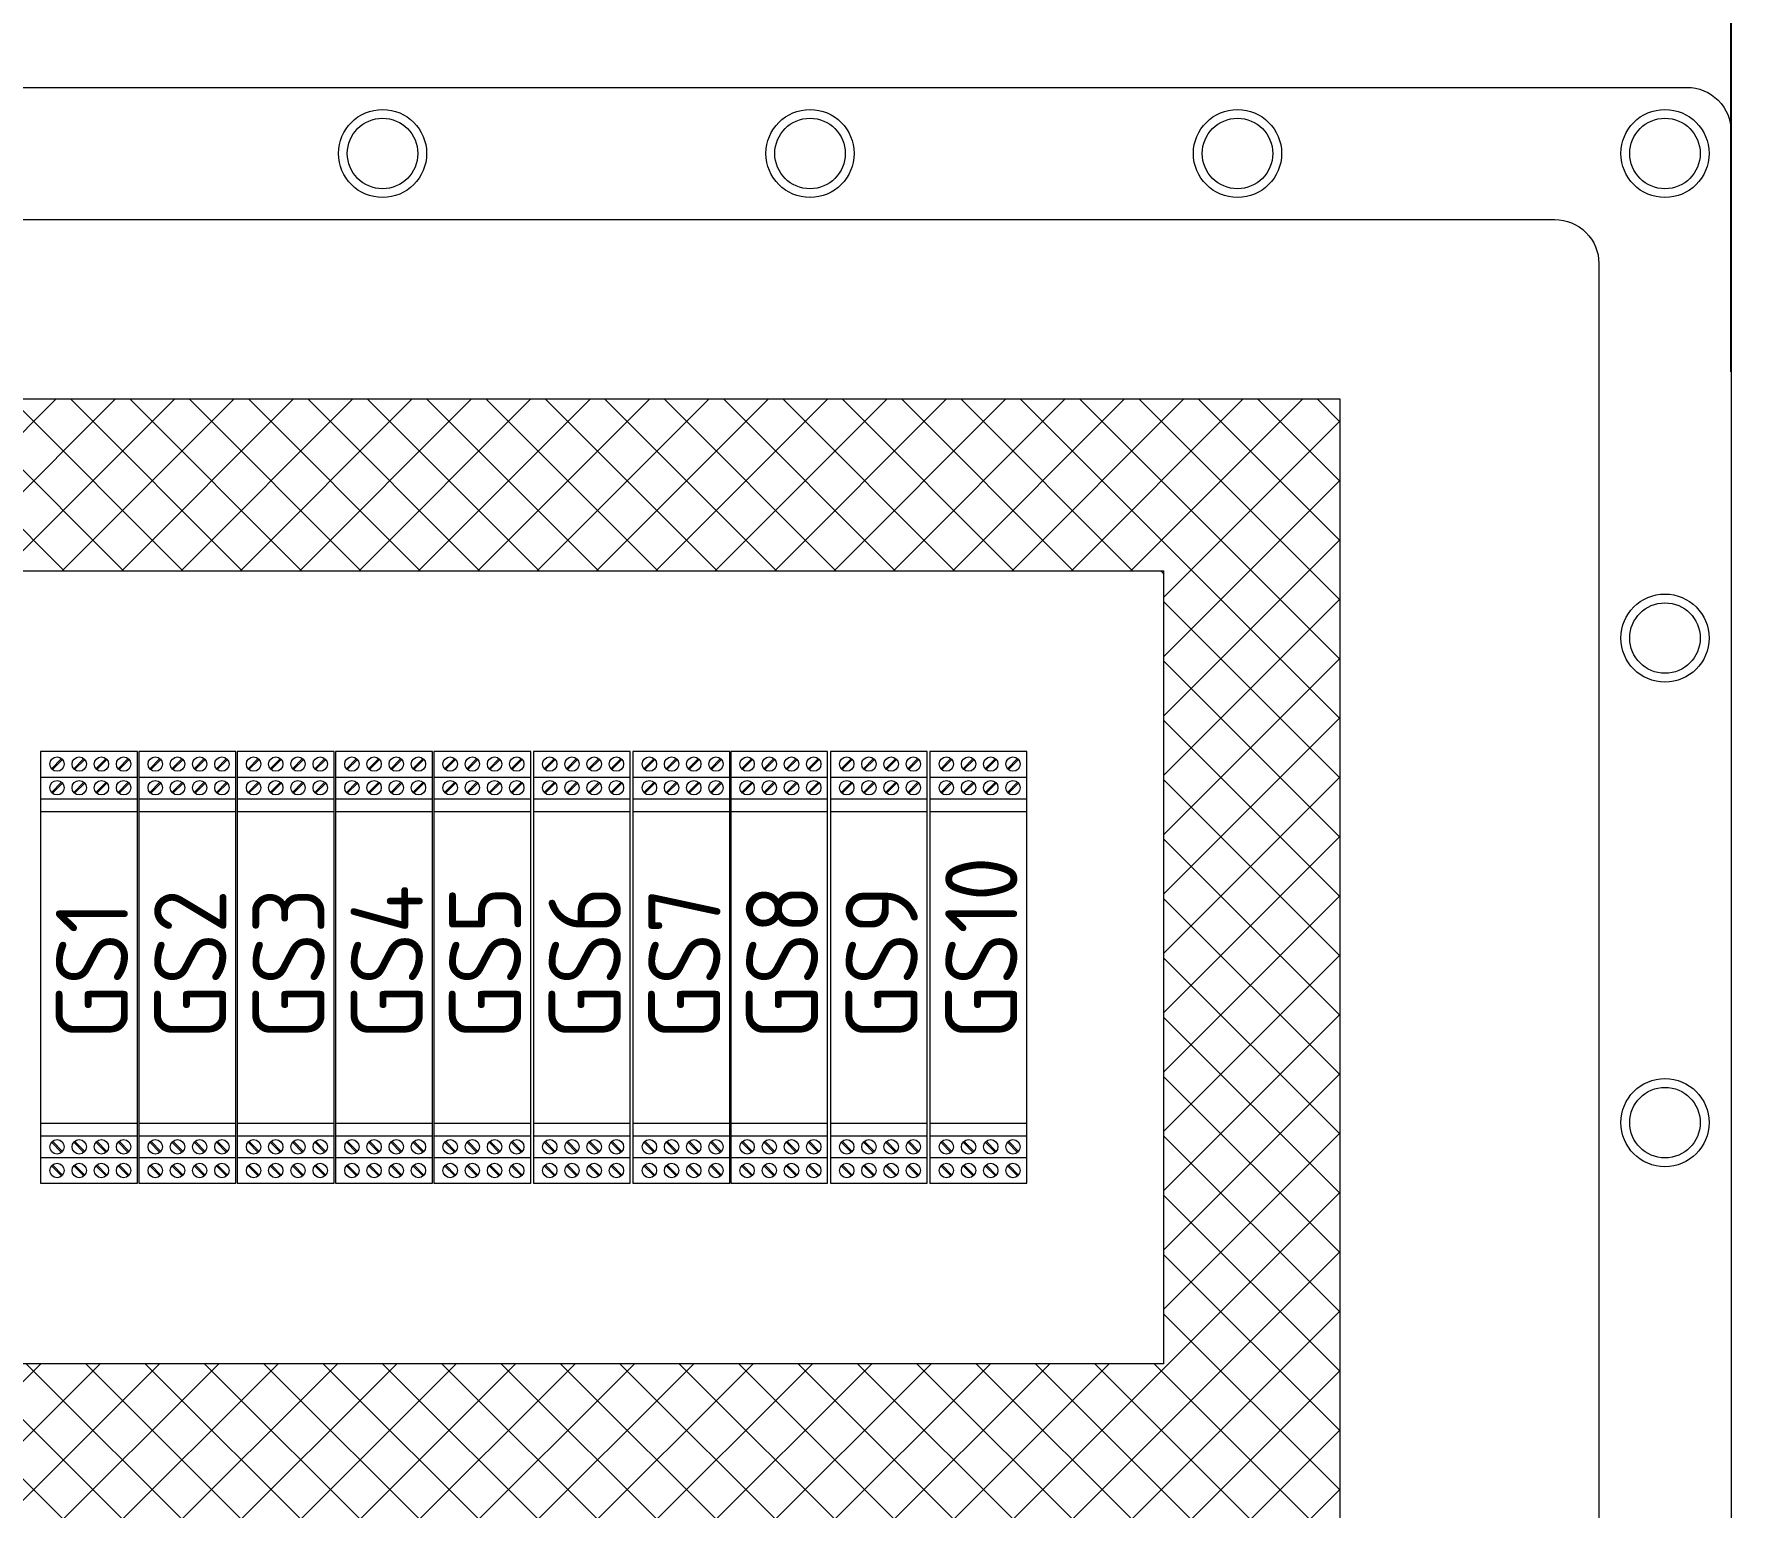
# Model space of a CAD drawing. Header units: millimetres. Extents: x 43457 to 72822, y 60284 to 123188.
# Drawn here: x 44801.3 to 45186.4, y 62283.1 to 62617.5 of the extents above; entities that cross this region are included whole.
import ezdxf

# ---------------------------------------------------------------- set-up
doc = ezdxf.new("R2010")
doc.units = ezdxf.units.MM
doc.header["$LTSCALE"] = 10
doc.header["$PDSIZE"] = -5
doc.linetypes.add('虚线', pattern=[2, 1, -1])
doc.layers.get('Defpoints').update_dxf_attribs({"lineweight": 18})
doc.layers.add('1轮廓实线层', color=7, linetype='Continuous', lineweight=18)
doc.layers.add('6文字层', color=3, linetype='Continuous', lineweight=18)
doc.styles.get("Standard").update_dxf_attribs({"font": 'isocp.shx', "width": 0.707, "bigfont": 'hztxt.shx'})
doc.styles.add('TH_GBDIM', font='', dxfattribs={"width": 0.8})
doc.styles.get('TH_GBDIM').set_extended_font_data('幼圆')
doc.dimstyles.new('TH_GBDIM', dxfattribs={"dimtxt": 3, "dimasz": 2.5, "dimexe": 2, "dimexo": 0, "dimgap": 1.5, "dimtad": 1, "dimdec": 1, "dimzin": 0, "dimdsep": 46, "dimtxsty": 'TH_GBDIM', "dimcen": 2.5, "dimdle": 5, "dimclrd": 4, "dimclre": 4, "dimclrt": 3, "dimadec": 0, "dimazin": 0, "dimtfac": 0.714286, "dimtdec": 1, "dimtmove": 0, "dimatfit": 3, "dimfxl": 1, "dimtolj": 1, "dimarcsym": 0})

# ---------------------------------------------------------------- blocks, each defined once
blk = doc.blocks.new('*D19')
at = {"layer": '1轮廓实线层', "color": 4, "linetype": 'Continuous', "lineweight": -2}
for p, q in [((44186.45, 62565.79), (44186.45, 62662.33)), ((45186.45, 62540.77), (45186.45, 62662.33))]:
    blk.add_line(p, q, dxfattribs=at)
at = {"layer": '1轮廓实线层', "color": 4, "linetype": '虚线', "lineweight": -2}
blk.add_line((44188.95, 62660.33), (45183.95, 62660.33), dxfattribs=at)
at = {"layer": '1轮廓实线层', "color": 4}
for points in [[(44188.95, 62660.75), (44188.95, 62659.92), (44186.45, 62660.33)], [(45183.95, 62660.75), (45183.95, 62659.92), (45186.45, 62660.33)]]:
    blk.add_solid(points, dxfattribs=at)
at = {"layer": 'Defpoints', "color": 0}
for p in [(45186.45, 62660.33), (44186.45, 62565.79), (45186.45, 62540.77)]:
    blk.add_point(p, dxfattribs=at)
at = {"layer": '1轮廓实线层', "color": 3, "insert": (44686.45, 62686.83), "char_height": 50, "attachment_point": 5, "style": 'TH_GBDIM'}
blk.add_mtext('\\A1;1000.0', dxfattribs=at)

msp = doc.modelspace()

# ---------------------------------------------------------------- hatches: boundary and pattern name
at = {"layer": '1轮廓实线层'}
h = msp.add_hatch(dxfattribs=at)
h.set_pattern_fill('ANSI37', color=4, scale=3, style=0)
h.set_pattern_definition([(45, (4295.804, 0), (-6.7351921, 6.7351921), []), (135, (4295.804, 0), (-6.7351921, -6.7351921), [])])
h.paths.add_polyline_path([(44314.25, 62495.65), (45057.67, 62495.65), (45057.67, 62315.64), (44314.25, 62315.64)], flags=16)
h.paths.add_polyline_path([(44314.23, 62275.64), (45057.67, 62275.64), (45057.67, 62125.64), (44314.23, 62125.64)], flags=16)
h.paths.add_polyline_path([(44314.23, 62085.64), (45057.67, 62085.64), (45057.67, 61916.1), (44314.23, 61916.1)], flags=16)
h.paths.add_polyline_path([(44275.23, 62534.64), (45097.67, 62534.64), (45097.67, 61876.11), (44275.23, 61876.11)])

# ---------------------------------------------------------------- linework, layer by layer
at = {"layer": '1轮廓实线层', "lineweight": 13}
for p, q in [((44824.86, 62454.64), (44802.86, 62454.64)), ((44802.86, 62454.64), (44802.86, 62356.64)), ((44805.33, 62450.72), (44807.63, 62453.01)), ((44805.53, 62450.51), (44807.83, 62452.81)), ((44810.37, 62450.72), (44812.67, 62453.01)), ((44810.57, 62450.51), (44812.87, 62452.81)), ((44815.41, 62450.72), (44817.71, 62453.01)), ((44815.61, 62450.51), (44817.91, 62452.81)), ((44820.44, 62450.72), (44822.74, 62453.01)), ((44820.65, 62450.51), (44822.94, 62452.81)), ((44824.86, 62356.64), (44824.86, 62454.64)), ((44847.16, 62454.64), (44825.16, 62454.64)), ((44825.16, 62454.64), (44825.16, 62356.64)), ((44827.64, 62450.72), (44829.93, 62453.01)), ((44827.84, 62450.51), (44830.13, 62452.81)), ((44832.67, 62450.72), (44834.97, 62453.01)), ((44832.87, 62450.51), (44835.17, 62452.81)), ((44837.71, 62450.72), (44840.01, 62453.01)), ((44837.91, 62450.51), (44840.21, 62452.81)), ((44842.75, 62450.72), (44845.05, 62453.01)), ((44842.95, 62450.51), (44845.25, 62452.81)), ((44847.16, 62356.64), (44847.16, 62454.64)), ((44869.46, 62454.64), (44847.46, 62454.64)), ((44847.46, 62454.64), (44847.46, 62356.64)), ((44849.94, 62450.72), (44852.24, 62453.01)), ((44850.14, 62450.51), (44852.44, 62452.81)), ((44854.97, 62450.72), (44857.27, 62453.01)), ((44855.18, 62450.51), (44857.47, 62452.81)), ((44860.01, 62450.72), (44862.31, 62453.01)), ((44860.21, 62450.51), (44862.51, 62452.81)), ((44865.05, 62450.72), (44867.35, 62453.01)), ((44865.25, 62450.51), (44867.55, 62452.81)), ((44869.46, 62356.64), (44869.46, 62454.64)), ((44891.77, 62454.64), (44869.77, 62454.64)), ((44869.77, 62454.64), (44869.77, 62356.64)), ((44872.24, 62450.72), (44874.54, 62453.01)), ((44872.44, 62450.51), (44874.74, 62452.81)), ((44877.28, 62450.72), (44879.58, 62453.01)), ((44877.48, 62450.51), (44879.78, 62452.81)), ((44882.31, 62450.72), (44884.61, 62453.01)), ((44882.52, 62450.51), (44884.81, 62452.81)), ((44887.35, 62450.72), (44889.65, 62453.01)), ((44887.55, 62450.51), (44889.85, 62452.81)), ((44891.77, 62356.64), (44891.77, 62454.64)), ((44914.07, 62454.64), (44892.07, 62454.64)), ((44892.07, 62454.64), (44892.07, 62356.64)), ((44894.54, 62450.72), (44896.84, 62453.01)), ((44894.74, 62450.51), (44897.04, 62452.81)), ((44899.58, 62450.72), (44901.88, 62453.01)), ((44899.78, 62450.51), (44902.08, 62452.81)), ((44904.62, 62450.72), (44906.91, 62453.01)), ((44904.82, 62450.51), (44907.12, 62452.81)), ((44909.65, 62450.72), (44911.95, 62453.01)), ((44909.86, 62450.51), (44912.15, 62452.81)), ((44914.07, 62356.64), (44914.07, 62454.64)), ((44936.67, 62454.64), (44914.67, 62454.64)), ((44914.67, 62454.64), (44914.67, 62356.64)), ((44917.15, 62450.72), (44919.45, 62453.01)), ((44917.35, 62450.51), (44919.65, 62452.81)), ((44922.18, 62450.72), (44924.48, 62453.01)), ((44922.39, 62450.51), (44924.68, 62452.81)), ((44927.22, 62450.72), (44929.52, 62453.01)), ((44927.42, 62450.51), (44929.72, 62452.81)), ((44932.26, 62450.72), (44934.56, 62453.01)), ((44932.46, 62450.51), (44934.76, 62452.81)), ((44936.67, 62356.64), (44936.67, 62454.64)), ((44959.28, 62454.64), (44937.28, 62454.64)), ((44937.28, 62454.64), (44937.28, 62356.64)), ((44939.75, 62450.72), (44942.05, 62453.01)), ((44939.95, 62450.51), (44942.25, 62452.81)), ((44944.79, 62450.72), (44947.09, 62453.01)), ((44944.99, 62450.51), (44947.29, 62452.81)), ((44949.83, 62450.72), (44952.12, 62453.01)), ((44950.03, 62450.51), (44952.33, 62452.81)), ((44954.86, 62450.72), (44957.16, 62453.01)), ((44955.06, 62450.51), (44957.36, 62452.81)), ((44959.28, 62356.64), (44959.28, 62454.64)), ((44981.45, 62454.64), (44959.45, 62454.64)), ((44959.45, 62454.64), (44959.45, 62356.64)), ((44961.93, 62450.72), (44964.23, 62453.01)), ((44962.13, 62450.51), (44964.43, 62452.81)), ((44966.96, 62450.72), (44969.26, 62453.01)), ((44967.17, 62450.51), (44969.46, 62452.81)), ((44972, 62450.72), (44974.3, 62453.01)), ((44972.2, 62450.51), (44974.5, 62452.81)), ((44977.04, 62450.72), (44979.34, 62453.01)), ((44977.24, 62450.51), (44979.54, 62452.81)), ((44981.45, 62356.64), (44981.45, 62454.64)), ((45004.06, 62454.64), (44982.06, 62454.64)), ((44982.06, 62454.64), (44982.06, 62356.64)), ((44984.53, 62450.72), (44986.83, 62453.01)), ((44984.73, 62450.51), (44987.03, 62452.81)), ((44989.57, 62450.72), (44991.87, 62453.01)), ((44989.77, 62450.51), (44992.07, 62452.81)), ((44994.61, 62450.72), (44996.9, 62453.01)), ((44994.81, 62450.51), (44997.11, 62452.81)), ((44999.64, 62450.72), (45001.94, 62453.01)), ((44999.85, 62450.51), (45002.14, 62452.81)), ((45004.06, 62356.64), (45004.06, 62454.64)), ((45026.66, 62454.64), (45004.66, 62454.64)), ((45004.66, 62454.64), (45004.66, 62356.64)), ((45007.14, 62450.72), (45009.43, 62453.01)), ((45007.34, 62450.51), (45009.64, 62452.81)), ((45012.17, 62450.72), (45014.47, 62453.01)), ((45012.38, 62450.51), (45014.67, 62452.81)), ((45017.21, 62450.72), (45019.51, 62453.01)), ((45017.41, 62450.51), (45019.71, 62452.81)), ((45022.25, 62450.72), (45024.55, 62453.01)), ((45022.45, 62450.51), (45024.75, 62452.81)), ((45026.66, 62356.64), (45026.66, 62454.64)), ((44802.86, 62448.82), (44824.86, 62448.82)), ((44825.16, 62448.82), (44847.16, 62448.82)), ((44847.46, 62448.82), (44869.46, 62448.82)), ((44869.77, 62448.82), (44891.77, 62448.82)), ((44892.07, 62448.82), (44914.07, 62448.82)), ((44914.67, 62448.82), (44936.67, 62448.82)), ((44937.28, 62448.82), (44959.28, 62448.82)), ((44959.45, 62448.82), (44981.45, 62448.82)), ((44982.06, 62448.82), (45004.06, 62448.82)), ((45004.66, 62448.82), (45026.66, 62448.82)), ((44805.33, 62445.35), (44807.63, 62447.64)), ((44805.53, 62445.14), (44807.83, 62447.44)), ((44810.37, 62445.35), (44812.67, 62447.64)), ((44810.57, 62445.14), (44812.87, 62447.44)), ((44815.41, 62445.35), (44817.71, 62447.64)), ((44815.61, 62445.14), (44817.91, 62447.44)), ((44820.44, 62445.35), (44822.74, 62447.64)), ((44820.65, 62445.14), (44822.94, 62447.44)), ((44827.64, 62445.35), (44829.93, 62447.64)), ((44827.84, 62445.14), (44830.13, 62447.44)), ((44832.67, 62445.35), (44834.97, 62447.64)), ((44832.87, 62445.14), (44835.17, 62447.44)), ((44837.71, 62445.35), (44840.01, 62447.64)), ((44837.91, 62445.14), (44840.21, 62447.44)), ((44842.75, 62445.35), (44845.05, 62447.64)), ((44842.95, 62445.14), (44845.25, 62447.44)), ((44849.94, 62445.35), (44852.24, 62447.64)), ((44850.14, 62445.14), (44852.44, 62447.44)), ((44854.97, 62445.35), (44857.27, 62447.64)), ((44855.18, 62445.14), (44857.47, 62447.44)), ((44860.01, 62445.35), (44862.31, 62447.64)), ((44860.21, 62445.14), (44862.51, 62447.44)), ((44865.05, 62445.35), (44867.35, 62447.64)), ((44865.25, 62445.14), (44867.55, 62447.44)), ((44872.24, 62445.35), (44874.54, 62447.64)), ((44872.44, 62445.14), (44874.74, 62447.44)), ((44877.28, 62445.35), (44879.58, 62447.64)), ((44877.48, 62445.14), (44879.78, 62447.44)), ((44882.31, 62445.35), (44884.61, 62447.64)), ((44882.52, 62445.14), (44884.81, 62447.44)), ((44887.35, 62445.35), (44889.65, 62447.64)), ((44887.55, 62445.14), (44889.85, 62447.44)), ((44894.54, 62445.35), (44896.84, 62447.64)), ((44894.74, 62445.14), (44897.04, 62447.44)), ((44899.58, 62445.35), (44901.88, 62447.64)), ((44899.78, 62445.14), (44902.08, 62447.44)), ((44904.62, 62445.35), (44906.91, 62447.64)), ((44904.82, 62445.14), (44907.12, 62447.44)), ((44909.65, 62445.35), (44911.95, 62447.64)), ((44909.86, 62445.14), (44912.15, 62447.44)), ((44917.15, 62445.35), (44919.45, 62447.64)), ((44917.35, 62445.14), (44919.65, 62447.44)), ((44922.18, 62445.35), (44924.48, 62447.64)), ((44922.39, 62445.14), (44924.68, 62447.44)), ((44927.22, 62445.35), (44929.52, 62447.64)), ((44927.42, 62445.14), (44929.72, 62447.44)), ((44932.26, 62445.35), (44934.56, 62447.64)), ((44932.46, 62445.14), (44934.76, 62447.44)), ((44939.75, 62445.35), (44942.05, 62447.64)), ((44939.95, 62445.14), (44942.25, 62447.44)), ((44944.79, 62445.35), (44947.09, 62447.64)), ((44944.99, 62445.14), (44947.29, 62447.44)), ((44949.83, 62445.35), (44952.12, 62447.64)), ((44950.03, 62445.14), (44952.33, 62447.44)), ((44954.86, 62445.35), (44957.16, 62447.64)), ((44955.06, 62445.14), (44957.36, 62447.44)), ((44961.93, 62445.35), (44964.23, 62447.64)), ((44962.13, 62445.14), (44964.43, 62447.44)), ((44966.96, 62445.35), (44969.26, 62447.64)), ((44967.17, 62445.14), (44969.46, 62447.44)), ((44972, 62445.35), (44974.3, 62447.64)), ((44972.2, 62445.14), (44974.5, 62447.44)), ((44977.04, 62445.35), (44979.34, 62447.64)), ((44977.24, 62445.14), (44979.54, 62447.44)), ((44984.53, 62445.35), (44986.83, 62447.64)), ((44984.73, 62445.14), (44987.03, 62447.44)), ((44989.57, 62445.35), (44991.87, 62447.64)), ((44989.77, 62445.14), (44992.07, 62447.44)), ((44994.61, 62445.35), (44996.9, 62447.64)), ((44994.81, 62445.14), (44997.11, 62447.44)), ((44999.64, 62445.35), (45001.94, 62447.64)), ((44999.85, 62445.14), (45002.14, 62447.44)), ((45007.14, 62445.35), (45009.43, 62447.64)), ((45007.34, 62445.14), (45009.64, 62447.44)), ((45012.17, 62445.35), (45014.47, 62447.64)), ((45012.38, 62445.14), (45014.67, 62447.44)), ((45017.21, 62445.35), (45019.51, 62447.64)), ((45017.41, 62445.14), (45019.71, 62447.44)), ((45022.25, 62445.35), (45024.55, 62447.64)), ((45022.45, 62445.14), (45024.75, 62447.44)), ((44802.86, 62443.87), (44824.86, 62443.87)), ((44802.86, 62441), (44824.86, 62441)), ((44825.16, 62443.87), (44847.16, 62443.87)), ((44825.16, 62441), (44847.16, 62441)), ((44847.46, 62443.87), (44869.46, 62443.87)), ((44847.46, 62441), (44869.46, 62441)), ((44869.77, 62443.87), (44891.77, 62443.87)), ((44869.77, 62441), (44891.77, 62441)), ((44892.07, 62443.87), (44914.07, 62443.87)), ((44892.07, 62441), (44914.07, 62441)), ((44914.67, 62443.87), (44936.67, 62443.87)), ((44914.67, 62441), (44936.67, 62441)), ((44937.28, 62443.87), (44959.28, 62443.87)), ((44937.28, 62441), (44959.28, 62441)), ((44959.45, 62443.87), (44981.45, 62443.87)), ((44959.45, 62441), (44981.45, 62441)), ((44982.06, 62443.87), (45004.06, 62443.87)), ((44982.06, 62441), (45004.06, 62441)), ((45004.66, 62443.87), (45026.66, 62443.87)), ((45004.66, 62441), (45026.66, 62441)), ((44802.86, 62370.28), (44824.86, 62370.28)), ((44802.86, 62367.41), (44824.86, 62367.41)), ((44825.16, 62370.28), (44847.16, 62370.28)), ((44825.16, 62367.41), (44847.16, 62367.41)), ((44847.46, 62370.28), (44869.46, 62370.28)), ((44847.46, 62367.41), (44869.46, 62367.41)), ((44869.77, 62370.28), (44891.77, 62370.28)), ((44869.77, 62367.41), (44891.77, 62367.41)), ((44892.07, 62370.28), (44914.07, 62370.28)), ((44892.07, 62367.41), (44914.07, 62367.41)), ((44914.67, 62370.28), (44936.67, 62370.28)), ((44914.67, 62367.41), (44936.67, 62367.41)), ((44937.28, 62370.28), (44959.28, 62370.28)), ((44937.28, 62367.41), (44959.28, 62367.41)), ((44959.45, 62370.28), (44981.45, 62370.28)), ((44959.45, 62367.41), (44981.45, 62367.41)), ((44982.06, 62370.28), (45004.06, 62370.28)), ((44982.06, 62367.41), (45004.06, 62367.41)), ((45004.66, 62370.28), (45026.66, 62370.28)), ((45004.66, 62367.41), (45026.66, 62367.41)), ((44805.33, 62365.93), (44807.63, 62363.63)), ((44805.53, 62366.13), (44807.83, 62363.84)), ((44810.37, 62365.93), (44812.67, 62363.63)), ((44810.57, 62366.13), (44812.87, 62363.84)), ((44815.41, 62365.93), (44817.71, 62363.63)), ((44815.61, 62366.13), (44817.91, 62363.84)), ((44820.44, 62365.93), (44822.74, 62363.63)), ((44820.65, 62366.13), (44822.94, 62363.84)), ((44827.64, 62365.93), (44829.93, 62363.63)), ((44827.84, 62366.13), (44830.13, 62363.84)), ((44832.67, 62365.93), (44834.97, 62363.63)), ((44832.87, 62366.13), (44835.17, 62363.84)), ((44837.71, 62365.93), (44840.01, 62363.63)), ((44837.91, 62366.13), (44840.21, 62363.84)), ((44842.75, 62365.93), (44845.05, 62363.63)), ((44842.95, 62366.13), (44845.25, 62363.84)), ((44849.94, 62365.93), (44852.24, 62363.63)), ((44850.14, 62366.13), (44852.44, 62363.84)), ((44854.97, 62365.93), (44857.27, 62363.63)), ((44855.18, 62366.13), (44857.47, 62363.84)), ((44860.01, 62365.93), (44862.31, 62363.63)), ((44860.21, 62366.13), (44862.51, 62363.84)), ((44865.05, 62365.93), (44867.35, 62363.63)), ((44865.25, 62366.13), (44867.55, 62363.84)), ((44872.24, 62365.93), (44874.54, 62363.63)), ((44872.44, 62366.13), (44874.74, 62363.84)), ((44877.28, 62365.93), (44879.58, 62363.63)), ((44877.48, 62366.13), (44879.78, 62363.84)), ((44882.31, 62365.93), (44884.61, 62363.63)), ((44882.52, 62366.13), (44884.81, 62363.84)), ((44887.35, 62365.93), (44889.65, 62363.63)), ((44887.55, 62366.13), (44889.85, 62363.84)), ((44894.54, 62365.93), (44896.84, 62363.63)), ((44894.74, 62366.13), (44897.04, 62363.84)), ((44899.58, 62365.93), (44901.88, 62363.63)), ((44899.78, 62366.13), (44902.08, 62363.84)), ((44904.62, 62365.93), (44906.91, 62363.63)), ((44904.82, 62366.13), (44907.12, 62363.84)), ((44909.65, 62365.93), (44911.95, 62363.63)), ((44909.86, 62366.13), (44912.15, 62363.84)), ((44917.15, 62365.93), (44919.45, 62363.63)), ((44917.35, 62366.13), (44919.65, 62363.84)), ((44922.18, 62365.93), (44924.48, 62363.63)), ((44922.39, 62366.13), (44924.68, 62363.84)), ((44927.22, 62365.93), (44929.52, 62363.63)), ((44927.42, 62366.13), (44929.72, 62363.84)), ((44932.26, 62365.93), (44934.56, 62363.63)), ((44932.46, 62366.13), (44934.76, 62363.84)), ((44939.75, 62365.93), (44942.05, 62363.63)), ((44939.95, 62366.13), (44942.25, 62363.84)), ((44944.79, 62365.93), (44947.09, 62363.63)), ((44944.99, 62366.13), (44947.29, 62363.84)), ((44949.83, 62365.93), (44952.12, 62363.63)), ((44950.03, 62366.13), (44952.33, 62363.84)), ((44954.86, 62365.93), (44957.16, 62363.63)), ((44955.06, 62366.13), (44957.36, 62363.84)), ((44961.93, 62365.93), (44964.23, 62363.63)), ((44962.13, 62366.13), (44964.43, 62363.84)), ((44966.96, 62365.93), (44969.26, 62363.63)), ((44967.17, 62366.13), (44969.46, 62363.84)), ((44972, 62365.93), (44974.3, 62363.63)), ((44972.2, 62366.13), (44974.5, 62363.84)), ((44977.04, 62365.93), (44979.34, 62363.63)), ((44977.24, 62366.13), (44979.54, 62363.84)), ((44984.53, 62365.93), (44986.83, 62363.63)), ((44984.73, 62366.13), (44987.03, 62363.84)), ((44989.57, 62365.93), (44991.87, 62363.63)), ((44989.77, 62366.13), (44992.07, 62363.84)), ((44994.61, 62365.93), (44996.9, 62363.63)), ((44994.81, 62366.13), (44997.11, 62363.84)), ((44999.64, 62365.93), (45001.94, 62363.63)), ((44999.85, 62366.13), (45002.14, 62363.84)), ((45007.14, 62365.93), (45009.43, 62363.63)), ((45007.34, 62366.13), (45009.64, 62363.84)), ((45012.17, 62365.93), (45014.47, 62363.63)), ((45012.38, 62366.13), (45014.67, 62363.84)), ((45017.21, 62365.93), (45019.51, 62363.63)), ((45017.41, 62366.13), (45019.71, 62363.84)), ((45022.25, 62365.93), (45024.55, 62363.63)), ((45022.45, 62366.13), (45024.75, 62363.84)), ((44802.86, 62362.46), (44824.86, 62362.46)), ((44805.33, 62360.56), (44807.63, 62358.26)), ((44805.53, 62360.76), (44807.83, 62358.47)), ((44810.37, 62360.56), (44812.67, 62358.26)), ((44810.57, 62360.76), (44812.87, 62358.47)), ((44815.41, 62360.56), (44817.71, 62358.26)), ((44815.61, 62360.76), (44817.91, 62358.47)), ((44820.44, 62360.56), (44822.74, 62358.26)), ((44820.65, 62360.76), (44822.94, 62358.47)), ((44825.16, 62362.46), (44847.16, 62362.46)), ((44827.64, 62360.56), (44829.93, 62358.26)), ((44827.84, 62360.76), (44830.13, 62358.47)), ((44832.67, 62360.56), (44834.97, 62358.26)), ((44832.87, 62360.76), (44835.17, 62358.47)), ((44837.71, 62360.56), (44840.01, 62358.26)), ((44837.91, 62360.76), (44840.21, 62358.47)), ((44842.75, 62360.56), (44845.05, 62358.26)), ((44842.95, 62360.76), (44845.25, 62358.47)), ((44847.46, 62362.46), (44869.46, 62362.46)), ((44849.94, 62360.56), (44852.24, 62358.26)), ((44850.14, 62360.76), (44852.44, 62358.47)), ((44854.97, 62360.56), (44857.27, 62358.26)), ((44855.18, 62360.76), (44857.47, 62358.47)), ((44860.01, 62360.56), (44862.31, 62358.26)), ((44860.21, 62360.76), (44862.51, 62358.47)), ((44865.05, 62360.56), (44867.35, 62358.26)), ((44865.25, 62360.76), (44867.55, 62358.47)), ((44869.77, 62362.46), (44891.77, 62362.46)), ((44872.24, 62360.56), (44874.54, 62358.26)), ((44872.44, 62360.76), (44874.74, 62358.47)), ((44877.28, 62360.56), (44879.58, 62358.26)), ((44877.48, 62360.76), (44879.78, 62358.47)), ((44882.31, 62360.56), (44884.61, 62358.26)), ((44882.52, 62360.76), (44884.81, 62358.47)), ((44887.35, 62360.56), (44889.65, 62358.26)), ((44887.55, 62360.76), (44889.85, 62358.47)), ((44892.07, 62362.46), (44914.07, 62362.46)), ((44894.54, 62360.56), (44896.84, 62358.26)), ((44894.74, 62360.76), (44897.04, 62358.47)), ((44899.58, 62360.56), (44901.88, 62358.26)), ((44899.78, 62360.76), (44902.08, 62358.47)), ((44904.62, 62360.56), (44906.91, 62358.26)), ((44904.82, 62360.76), (44907.12, 62358.47)), ((44909.65, 62360.56), (44911.95, 62358.26)), ((44909.86, 62360.76), (44912.15, 62358.47)), ((44914.67, 62362.46), (44936.67, 62362.46)), ((44917.15, 62360.56), (44919.45, 62358.26)), ((44917.35, 62360.76), (44919.65, 62358.47)), ((44922.18, 62360.56), (44924.48, 62358.26)), ((44922.39, 62360.76), (44924.68, 62358.47)), ((44927.22, 62360.56), (44929.52, 62358.26)), ((44927.42, 62360.76), (44929.72, 62358.47)), ((44932.26, 62360.56), (44934.56, 62358.26)), ((44932.46, 62360.76), (44934.76, 62358.47)), ((44937.28, 62362.46), (44959.28, 62362.46)), ((44939.75, 62360.56), (44942.05, 62358.26)), ((44939.95, 62360.76), (44942.25, 62358.47)), ((44944.79, 62360.56), (44947.09, 62358.26)), ((44944.99, 62360.76), (44947.29, 62358.47)), ((44949.83, 62360.56), (44952.12, 62358.26)), ((44950.03, 62360.76), (44952.33, 62358.47)), ((44954.86, 62360.56), (44957.16, 62358.26)), ((44955.06, 62360.76), (44957.36, 62358.47)), ((44959.45, 62362.46), (44981.45, 62362.46)), ((44961.93, 62360.56), (44964.23, 62358.26)), ((44962.13, 62360.76), (44964.43, 62358.47)), ((44966.96, 62360.56), (44969.26, 62358.26)), ((44967.17, 62360.76), (44969.46, 62358.47)), ((44972, 62360.56), (44974.3, 62358.26)), ((44972.2, 62360.76), (44974.5, 62358.47)), ((44977.04, 62360.56), (44979.34, 62358.26)), ((44977.24, 62360.76), (44979.54, 62358.47)), ((44982.06, 62362.46), (45004.06, 62362.46)), ((44984.53, 62360.56), (44986.83, 62358.26)), ((44984.73, 62360.76), (44987.03, 62358.47)), ((44989.57, 62360.56), (44991.87, 62358.26)), ((44989.77, 62360.76), (44992.07, 62358.47)), ((44994.61, 62360.56), (44996.9, 62358.26)), ((44994.81, 62360.76), (44997.11, 62358.47)), ((44999.64, 62360.56), (45001.94, 62358.26)), ((44999.85, 62360.76), (45002.14, 62358.47)), ((45004.66, 62362.46), (45026.66, 62362.46)), ((45007.14, 62360.56), (45009.43, 62358.26)), ((45007.34, 62360.76), (45009.64, 62358.47)), ((45012.17, 62360.56), (45014.47, 62358.26)), ((45012.38, 62360.76), (45014.67, 62358.47)), ((45017.21, 62360.56), (45019.51, 62358.26)), ((45017.41, 62360.76), (45019.71, 62358.47)), ((45022.25, 62360.56), (45024.55, 62358.26)), ((45022.45, 62360.76), (45024.75, 62358.47)), ((44802.86, 62356.64), (44824.86, 62356.64)), ((44825.16, 62356.64), (44847.16, 62356.64)), ((44847.46, 62356.64), (44869.46, 62356.64)), ((44869.77, 62356.64), (44891.77, 62356.64)), ((44892.07, 62356.64), (44914.07, 62356.64)), ((44914.67, 62356.64), (44936.67, 62356.64)), ((44937.28, 62356.64), (44959.28, 62356.64)), ((44959.45, 62356.64), (44981.45, 62356.64)), ((44982.06, 62356.64), (45004.06, 62356.64)), ((45004.66, 62356.64), (45026.66, 62356.64))]:
    msp.add_line(p, q, dxfattribs=at)
at = {"layer": '1轮廓实线层'}
msp.add_line((45057.67, 62315.64), (44314.23, 62315.64), dxfattribs=at)
for points in [[(44186.45, 62595.37, -0.414214), (44196.45, 62605.37), (45176.45, 62605.37, -0.414214), (45186.45, 62595.37), (45186.45, 61815.37, -0.414214), (45176.45, 61805.37), (44196.45, 61805.37, -0.414214), (44186.45, 61815.37)], [(44216.45, 62565.37, -0.414214), (44226.45, 62575.37), (45146.45, 62575.37, -0.414214), (45156.45, 62565.37), (45156.45, 61845.37, -0.414214), (45146.45, 61835.37), (44226.45, 61835.37, -0.414214), (44216.45, 61845.37)]]:
    msp.add_lwpolyline(points, format="xyb", close=True, dxfattribs=at)
for points in [[(44275.23, 62534.64), (45097.67, 62534.64), (45097.67, 61876.11), (44275.23, 61876.11)], [(44314.25, 62495.65), (45057.67, 62495.65), (45057.67, 62315.64), (44314.25, 62315.64)]]:
    msp.add_lwpolyline(points, close=True, dxfattribs=at)
msp.add_lwpolyline([(44314.23, 62315.64), (44314.23, 62494.64, -0.414214), (44315.23, 62495.64), (45056.67, 62495.64, -0.414214), (45057.67, 62494.64), (45057.67, 62315.64)], format="xyb", dxfattribs=at)
for centre, radius in [((44880.45, 62590.37), 10), ((44880.45, 62590.37), 8), ((44977.45, 62590.37), 10), ((44977.45, 62590.37), 8), ((45074.45, 62590.37), 10), ((45074.45, 62590.37), 8), ((45171.45, 62590.37), 10), ((45171.45, 62590.37), 8), ((45171.45, 62480.37), 10), ((45171.45, 62480.37), 8), ((45171.45, 62370.37), 10), ((45171.45, 62370.37), 8)]:
    msp.add_circle(centre, radius, dxfattribs=at)
at = {"layer": '1轮廓实线层', "lineweight": 13}
for centre in [(44806.58, 62451.76), (44811.62, 62451.76), (44816.66, 62451.76), (44821.69, 62451.76), (44828.88, 62451.76), (44833.92, 62451.76), (44838.96, 62451.76), (44844, 62451.76), (44851.19, 62451.76), (44856.22, 62451.76), (44861.26, 62451.76), (44866.3, 62451.76), (44873.49, 62451.76), (44878.53, 62451.76), (44883.56, 62451.76), (44888.6, 62451.76), (44895.79, 62451.76), (44900.83, 62451.76), (44905.87, 62451.76), (44910.9, 62451.76), (44918.4, 62451.76), (44923.43, 62451.76), (44928.47, 62451.76), (44933.51, 62451.76), (44941, 62451.76), (44946.04, 62451.76), (44951.08, 62451.76), (44956.11, 62451.76), (44963.18, 62451.76), (44968.21, 62451.76), (44973.25, 62451.76), (44978.29, 62451.76), (44985.78, 62451.76), (44990.82, 62451.76), (44995.86, 62451.76), (45000.89, 62451.76), (45008.39, 62451.76), (45013.42, 62451.76), (45018.46, 62451.76), (45023.5, 62451.76), (44806.58, 62446.4), (44811.62, 62446.4), (44816.66, 62446.4), (44821.69, 62446.4), (44828.88, 62446.4), (44833.92, 62446.4), (44838.96, 62446.4), (44844, 62446.4), (44851.19, 62446.4), (44856.22, 62446.4), (44861.26, 62446.4), (44866.3, 62446.4), (44873.49, 62446.4), (44878.53, 62446.4), (44883.56, 62446.4), (44888.6, 62446.4), (44895.79, 62446.4), (44900.83, 62446.4), (44905.87, 62446.4), (44910.9, 62446.4), (44918.4, 62446.4), (44923.43, 62446.4), (44928.47, 62446.4), (44933.51, 62446.4), (44941, 62446.4), (44946.04, 62446.4), (44951.08, 62446.4), (44956.11, 62446.4), (44963.18, 62446.4), (44968.21, 62446.4), (44973.25, 62446.4), (44978.29, 62446.4), (44985.78, 62446.4), (44990.82, 62446.4), (44995.86, 62446.4), (45000.89, 62446.4), (45008.39, 62446.4), (45013.42, 62446.4), (45018.46, 62446.4), (45023.5, 62446.4), (44806.58, 62364.88), (44811.62, 62364.88), (44816.66, 62364.88), (44821.69, 62364.88), (44828.88, 62364.88), (44833.92, 62364.88), (44838.96, 62364.88), (44844, 62364.88), (44851.19, 62364.88), (44856.22, 62364.88), (44861.26, 62364.88), (44866.3, 62364.88), (44873.49, 62364.88), (44878.53, 62364.88), (44883.56, 62364.88), (44888.6, 62364.88), (44895.79, 62364.88), (44900.83, 62364.88), (44905.87, 62364.88), (44910.9, 62364.88), (44918.4, 62364.88), (44923.43, 62364.88), (44928.47, 62364.88), (44933.51, 62364.88), (44941, 62364.88), (44946.04, 62364.88), (44951.08, 62364.88), (44956.11, 62364.88), (44963.18, 62364.88), (44968.21, 62364.88), (44973.25, 62364.88), (44978.29, 62364.88), (44985.78, 62364.88), (44990.82, 62364.88), (44995.86, 62364.88), (45000.89, 62364.88), (45008.39, 62364.88), (45013.42, 62364.88), (45018.46, 62364.88), (45023.5, 62364.88), (44806.58, 62359.51), (44811.62, 62359.51), (44816.66, 62359.51), (44821.69, 62359.51), (44828.88, 62359.51), (44833.92, 62359.51), (44838.96, 62359.51), (44844, 62359.51), (44851.19, 62359.51), (44856.22, 62359.51), (44861.26, 62359.51), (44866.3, 62359.51), (44873.49, 62359.51), (44878.53, 62359.51), (44883.56, 62359.51), (44888.6, 62359.51), (44895.79, 62359.51), (44900.83, 62359.51), (44905.87, 62359.51), (44910.9, 62359.51), (44918.4, 62359.51), (44923.43, 62359.51), (44928.47, 62359.51), (44933.51, 62359.51), (44941, 62359.51), (44946.04, 62359.51), (44951.08, 62359.51), (44956.11, 62359.51), (44963.18, 62359.51), (44968.21, 62359.51), (44973.25, 62359.51), (44978.29, 62359.51), (44985.78, 62359.51), (44990.82, 62359.51), (44995.86, 62359.51), (45000.89, 62359.51), (45008.39, 62359.51), (45013.42, 62359.51), (45018.46, 62359.51), (45023.5, 62359.51)]:
    msp.add_circle(centre, 1.63, dxfattribs=at)

# ---------------------------------------------------------------- texts
at = {"layer": '6文字层'}
for s, p in [('GS10', (45024.5, 62389.22)), ('GS2', (44845, 62389.22)), ('GS3', (44867.3, 62389.22)), ('GS4', (44889.6, 62389.22)), ('GS5', (44911.9, 62389.22)), ('GS6', (44934.51, 62389.22)), ('GS7', (44957.11, 62389.22)), ('GS8', (44979.29, 62389.22)), ('GS9', (45001.89, 62389.22)), ('GS1', (44822.69, 62389.22))]:
    msp.add_text(s, height=16.361, rotation=90, dxfattribs=at).set_placement(p)

# ---------------------------------------------------------------- dimensions: what is measured, and where the dimension line sits
at = {"layer": '1轮廓实线层', "color": 4}
dim = msp.add_linear_dim(base=(45186.45, 62660.33), p1=(44186.45, 62565.79), p2=(45186.45, 62540.77), dimstyle='TH_GBDIM', override={"dimtxt": 50, "dimarcsym": 1}, dxfattribs=at)
dim.commit()
dim.dimension.update_dxf_attribs({"geometry": '*D19', "text_midpoint": (44686.45, 62686.83)})

doc.saveas('drawing.dxf')
